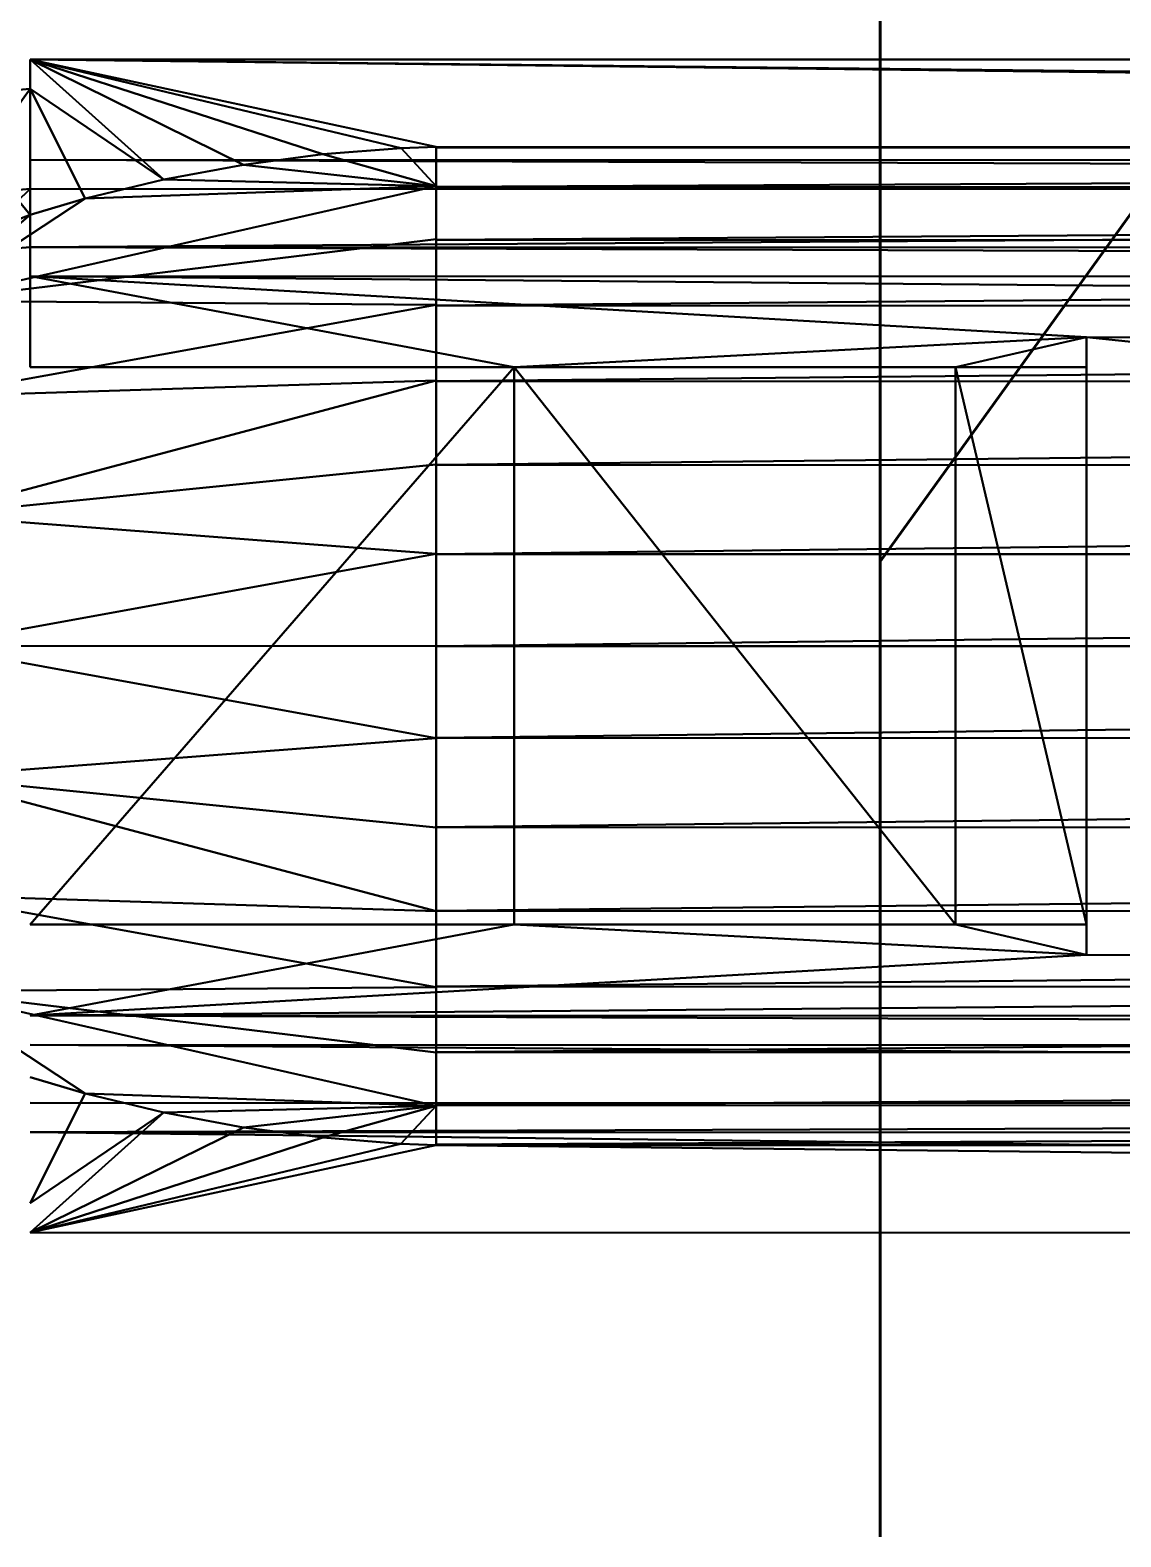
# Model space of a CAD drawing. Header units: inches. Extents: x 0 to 46333, y 12439 to 30520.
# Drawn here: x 13317 to 13391.5, y 17441 to 17544 of the extents above; entities that cross this region are included whole.
import ezdxf

# ---------------------------------------------------------------- set-up
doc = ezdxf.new("R2010")
doc.units = ezdxf.units.IN
doc.header["$MEASUREMENT"] = 0
doc.layers.add('DLX_FL1_LUM', color=7, linetype='Continuous', true_color=0xffd400)
doc.layers.add('TEXT', color=2, linetype='Continuous', lineweight=0)
doc.layers.add('v.p', color=7, linetype='Continuous')
doc.styles.add('ROMANS', font='romans.shx', dxfattribs={"width": 0.7, "height": 2.5})

# ---------------------------------------------------------------- blocks, each defined once
blk = doc.blocks.new('first floor civil')
at = {"layer": 'TEXT', "color": 9, "style": 'ROMANS', "width": 0.8}
blk.add_text('KITCHEN', height=200, dxfattribs=at).set_placement((596062.81, 123336.17))

msp = doc.modelspace()

# ---------------------------------------------------------------- linework, layer by layer
at = {"layer": 'DLX_FL1_LUM'}
for points in [[(13317.03, 17542.04, 0), (13896.37, 17535.16, 0)], [(13896.37, 17542.02, 0), (13317.03, 17542.04, 0)], [(13896.37, 17535.16, 0), (13317.03, 17542.04, 0)], [(13317.03, 17542.04, 0), (13317.03, 17535.18, 0)], [(13317.03, 17542.04, 0), (13317.03, 17540.03, 0)], [(13317.03, 17535.18, 0), (13317.03, 17542.04, 0)], [(13868.63, 17536.04, 0), (13317.03, 17542.04, 0)], [(13317.03, 17542.04, 0), (13896.37, 17542.02, 0)], [(13342.37, 17535.96, 0), (13317.03, 17542.04, 0)], [(13317.03, 17542.04, 0), (13344.77, 17536.06, 0)], [(13317.03, 17540.03, 0), (13317.03, 17542.04, 0)], [(13317.03, 17542.04, 0), (13326.16, 17533.83, 0)], [(13344.77, 17536.06, 0), (13317.03, 17542.04, 0)], [(13317.03, 17542.04, 0), (13868.63, 17536.04, 0)], [(13337.02, 17535.55, 0), (13317.03, 17542.04, 0)], [(13317.03, 17542.04, 0), (13342.37, 17535.96, 0)], [(13331.59, 17534.84, 0), (13317.03, 17542.04, 0)], [(13317.03, 17542.04, 0), (13337.02, 17535.55, 0)], [(13326.16, 17533.83, 0), (13317.03, 17542.04, 0)], [(13317.03, 17542.04, 0), (13331.59, 17534.84, 0)], [(13317.03, 17540.03, 0), (13310.41, 17539.45, 0)], [(13310.41, 17539.45, 0), (13317.03, 17540.03, 0)], [(13317.03, 17540.03, 0), (13311.77, 17532.73, 0)], [(13311.77, 17532.73, 0), (13317.03, 17540.03, 0)], [(13317.03, 17535.18, 0), (13317.03, 17540.03, 0)], [(13317.03, 17540.03, 0), (13317.03, 17533.18, 0)], [(13317.03, 17540.03, 0), (13317.03, 17535.18, 0)], [(13317.03, 17533.18, 0), (13317.03, 17540.03, 0)], [(13317.03, 17540.03, 0), (13317.03, 17531.42, 0)], [(13326.16, 17533.83, 0), (13317.03, 17540.03, 0)], [(13317.03, 17531.42, 0), (13317.03, 17540.03, 0)], [(13317.03, 17540.03, 0), (13320.79, 17532.53, 0)], [(13320.79, 17532.53, 0), (13317.03, 17540.03, 0)], [(13317.03, 17540.03, 0), (13326.16, 17533.83, 0)], [(13317.03, 17531.42, 0), (13310.41, 17539.45, 0)], [(13310.41, 17539.45, 0), (13317.03, 17531.42, 0)], [(13342.37, 17535.96, 0), (13337.02, 17535.55, 0)], [(13337.02, 17535.55, 0), (13342.37, 17535.96, 0)], [(13344.77, 17536.06, 0), (13342.37, 17535.96, 0)], [(13342.37, 17535.96, 0), (13344.77, 17536.06, 0)], [(13344.77, 17533.37, 0), (13342.37, 17535.96, 0)], [(13342.37, 17535.96, 0), (13344.77, 17533.37, 0)], [(13344.77, 17533.37, 0), (13344.77, 17536.06, 0)], [(13344.77, 17536.06, 0), (13344.77, 17536.02, 0)], [(13868.63, 17536.04, 0), (13344.77, 17536.06, 0)], [(13344.77, 17536.06, 0), (13868.63, 17536.04, 0)], [(13344.77, 17536.02, 0), (13344.77, 17536.06, 0)], [(13344.77, 17536.06, 0), (13344.77, 17533.37, 0)], [(13344.77, 17536.02, 0), (13868.63, 17536.04, 0)], [(13868.63, 17536.04, 0), (13344.77, 17536.02, 0)], [(13344.77, 17536.02, 0), (13344.77, 17533.37, 0)], [(13344.77, 17533.37, 0), (13344.77, 17536.02, 0)], [(13344.77, 17536.02, 0), (13344.77, 17533.33, 0)], [(13868.63, 17536, 0), (13344.77, 17536.02, 0)], [(13344.77, 17536.02, 0), (13868.63, 17536, 0)], [(13344.77, 17533.33, 0), (13344.77, 17536.02, 0)], [(13344.77, 17533.33, 0), (13868.63, 17536, 0)], [(13868.63, 17536, 0), (13344.77, 17533.33, 0)], [(13317.03, 17535.18, 0), (13896.37, 17535.16, 0)], [(13317.03, 17533.18, 0), (13317.03, 17535.18, 0)], [(13317.03, 17535.18, 0), (13896.37, 17533.16, 0)], [(13896.37, 17535.16, 0), (13317.03, 17535.18, 0)], [(13896.37, 17533.16, 0), (13317.03, 17535.18, 0)], [(13317.03, 17535.18, 0), (13317.03, 17533.18, 0)], [(13331.59, 17534.84, 0), (13326.16, 17533.83, 0)], [(13326.16, 17533.83, 0), (13331.59, 17534.84, 0)], [(13337.02, 17535.55, 0), (13331.59, 17534.84, 0)], [(13331.59, 17534.84, 0), (13337.02, 17535.55, 0)], [(13331.59, 17534.84, 0), (13344.77, 17533.37, 0)], [(13344.77, 17533.37, 0), (13331.59, 17534.84, 0)], [(13337.02, 17535.55, 0), (13344.77, 17533.37, 0)], [(13344.77, 17533.37, 0), (13337.02, 17535.55, 0)], [(13326.16, 17533.83, 0), (13320.79, 17532.53, 0)], [(13320.79, 17532.53, 0), (13326.16, 17533.83, 0)], [(13326.16, 17533.83, 0), (13344.77, 17533.37, 0)], [(13344.77, 17533.37, 0), (13326.16, 17533.83, 0)], [(13344.77, 17533.37, 0), (13310.15, 17525.53, 0)], [(13310.15, 17525.53, 0), (13344.77, 17533.37, 0)], [(13317.03, 17533.18, 0), (13311.77, 17532.73, 0)], [(13311.77, 17532.73, 0), (13317.03, 17533.18, 0)], [(13312.55, 17528.84, 0), (13317.03, 17533.18, 0)], [(13317.03, 17533.18, 0), (13312.55, 17528.84, 0)], [(13317.03, 17533.18, 0), (13896.37, 17533.16, 0)], [(13896.37, 17533.16, 0), (13317.03, 17533.18, 0)], [(13317.03, 17533.18, 0), (13317.03, 17529.21, 0)], [(13317.03, 17529.21, 0), (13317.03, 17533.18, 0)], [(13317.03, 17529.21, 0), (13896.37, 17533.16, 0)], [(13896.37, 17533.16, 0), (13317.03, 17529.21, 0)], [(13320.79, 17532.53, 0), (13344.77, 17533.37, 0)], [(13344.77, 17533.37, 0), (13320.79, 17532.53, 0)], [(13344.77, 17533.33, 0), (13344.77, 17533.37, 0)], [(13344.77, 17533.37, 0), (13344.77, 17533.33, 0)], [(13344.77, 17529.74, 0), (13344.77, 17533.37, 0)], [(13344.77, 17533.37, 0), (13344.77, 17529.74, 0)], [(13344.77, 17529.74, 0), (13344.77, 17533.33, 0)], [(13344.77, 17533.33, 0), (13344.77, 17529.7, 0)], [(13344.77, 17533.33, 0), (13344.77, 17529.74, 0)], [(13868.63, 17533.31, 0), (13344.77, 17533.33, 0)], [(13344.77, 17533.33, 0), (13868.63, 17533.31, 0)], [(13344.77, 17529.7, 0), (13344.77, 17533.33, 0)], [(13344.77, 17529.7, 0), (13868.63, 17533.31, 0)], [(13868.63, 17533.31, 0), (13344.77, 17529.7, 0)], [(13310.15, 17525.53, 0), (13320.79, 17532.53, 0)], [(13320.79, 17532.53, 0), (13310.15, 17525.53, 0)], [(13320.79, 17532.53, 0), (13317.03, 17531.42, 0)], [(13317.03, 17531.42, 0), (13320.79, 17532.53, 0)], [(13317.03, 17531.42, 0), (13305.75, 17527.06, 0)], [(13305.75, 17527.06, 0), (13317.03, 17531.42, 0)], [(13317.03, 17531.42, 0), (13310.15, 17525.53, 0)], [(13310.15, 17525.53, 0), (13317.03, 17531.42, 0)], [(13310.15, 17525.53, 0), (13344.77, 17529.74, 0)], [(13344.77, 17529.74, 0), (13310.15, 17525.53, 0)], [(13344.77, 17529.7, 0), (13344.77, 17529.74, 0)], [(13344.77, 17529.74, 0), (13344.77, 17529.7, 0)], [(13344.77, 17525.26, 0), (13344.77, 17529.74, 0)], [(13344.77, 17529.74, 0), (13344.77, 17525.26, 0)], [(13344.77, 17525.26, 0), (13344.77, 17529.7, 0)], [(13344.77, 17529.7, 0), (13344.77, 17525.22, 0)], [(13344.77, 17529.7, 0), (13344.77, 17525.26, 0)], [(13868.63, 17529.68, 0), (13344.77, 17529.7, 0)], [(13344.77, 17529.7, 0), (13868.63, 17529.68, 0)], [(13344.77, 17525.22, 0), (13344.77, 17529.7, 0)], [(13344.77, 17525.22, 0), (13868.63, 17529.68, 0)], [(13868.63, 17529.68, 0), (13344.77, 17525.22, 0)], [(13312.55, 17528.84, 0), (13317.03, 17529.21, 0)], [(13317.03, 17529.21, 0), (13312.55, 17528.84, 0)], [(13317.03, 17527.21, 0), (13317.03, 17529.21, 0)], [(13317.03, 17529.21, 0), (13317.03, 17520.99, 0)], [(13896.37, 17527.18, 0), (13317.03, 17529.21, 0)], [(13317.03, 17529.21, 0), (13317.03, 17527.21, 0)], [(13896.37, 17529.19, 0), (13317.03, 17529.21, 0)], [(13317.03, 17529.21, 0), (13896.37, 17527.18, 0)], [(13317.03, 17529.21, 0), (13896.37, 17529.19, 0)], [(13317.03, 17520.99, 0), (13317.03, 17529.21, 0)], [(13389.19, 17523.04, 0), (13317.03, 17527.21, 0)], [(13317.03, 17527.21, 0), (13350.1, 17520.99, 0)], [(13350.1, 17520.99, 0), (13317.03, 17527.21, 0)], [(13317.03, 17527.21, 0), (13317.03, 17520.99, 0)], [(13896.37, 17527.18, 0), (13317.03, 17527.21, 0)], [(13317.03, 17527.21, 0), (13794.14, 17523.03, 0)], [(13794.14, 17523.03, 0), (13317.03, 17527.21, 0)], [(13317.03, 17527.21, 0), (13389.19, 17523.04, 0)], [(13317.03, 17520.99, 0), (13317.03, 17527.21, 0)], [(13317.03, 17527.21, 0), (13896.37, 17527.18, 0)], [(13344.77, 17525.26, 0), (13310.15, 17525.53, 0)], [(13310.15, 17525.53, 0), (13344.77, 17525.26, 0)], [(13310.15, 17518.99, 0), (13344.77, 17525.26, 0)], [(13344.77, 17525.26, 0), (13310.15, 17518.99, 0)], [(13344.77, 17525.22, 0), (13344.77, 17525.26, 0)], [(13344.77, 17525.26, 0), (13344.77, 17525.22, 0)], [(13344.77, 17520.08, 0), (13344.77, 17525.26, 0)], [(13344.77, 17525.26, 0), (13344.77, 17520.08, 0)], [(13344.77, 17520.08, 0), (13344.77, 17525.22, 0)], [(13344.77, 17525.22, 0), (13344.77, 17520.05, 0)], [(13344.77, 17525.22, 0), (13344.77, 17520.08, 0)], [(13868.63, 17525.2, 0), (13344.77, 17525.22, 0)], [(13344.77, 17525.22, 0), (13868.63, 17525.2, 0)], [(13344.77, 17520.05, 0), (13344.77, 17525.22, 0)], [(13344.77, 17520.05, 0), (13868.63, 17525.2, 0)], [(13868.63, 17525.2, 0), (13344.77, 17520.05, 0)], [(13350.1, 17520.99, 0), (13389.19, 17523.04, 0)], [(13389.19, 17523.04, 0), (13350.1, 17520.99, 0)], [(13380.24, 17520.99, 0), (13389.19, 17523.04, 0)], [(13389.19, 17523.04, 0), (13380.24, 17520.99, 0)], [(13389.19, 17523.04, 0), (13389.19, 17520.99, 0)], [(13389.19, 17480.84, 0), (13389.19, 17523.04, 0)], [(13389.19, 17523.04, 0), (13389.19, 17480.84, 0)], [(13794.13, 17480.82, 0), (13389.19, 17523.04, 0)], [(13794.14, 17523.03, 0), (13389.19, 17523.04, 0)], [(13389.19, 17523.04, 0), (13794.13, 17480.82, 0)], [(13389.19, 17520.99, 0), (13389.19, 17523.04, 0)], [(13389.19, 17523.04, 0), (13794.14, 17523.03, 0)], [(13350.1, 17520.99, 0), (13317.02, 17482.9, 0)], [(13317.02, 17482.9, 0), (13350.1, 17520.99, 0)], [(13317.03, 17520.99, 0), (13350.1, 17520.99, 0)], [(13350.1, 17520.99, 0), (13317.03, 17520.99, 0)], [(13350.1, 17520.99, 0), (13380.24, 17520.99, 0)], [(13350.1, 17482.9, 0), (13350.1, 17520.99, 0)], [(13350.1, 17520.99, 0), (13380.24, 17520.99, 0)], [(13380.24, 17520.99, 0), (13350.1, 17520.99, 0)], [(13350.1, 17520.99, 0), (13380.24, 17520.99, 0)], [(13380.24, 17520.99, 0), (13350.1, 17520.99, 0)], [(13350.1, 17520.99, 0), (13350.1, 17520.99, 0)], [(13350.1, 17482.9, 0), (13350.1, 17520.99, 0)], [(13350.1, 17520.99, 0), (13350.1, 17520.99, 0)], [(13350.1, 17520.99, 0), (13350.1, 17482.9, 0)], [(13350.1, 17482.9, 0), (13350.1, 17520.99, 0)], [(13350.1, 17520.99, 0), (13350.1, 17482.9, 0)], [(13350.1, 17520.99, 0), (13380.24, 17482.9, 0)], [(13380.24, 17520.99, 0), (13350.1, 17520.99, 0)], [(13380.24, 17482.9, 0), (13350.1, 17520.99, 0)], [(13350.1, 17520.99, 0), (13350.1, 17482.9, 0)], [(13389.19, 17482.9, 0), (13380.24, 17520.99, 0)], [(13380.24, 17520.99, 0), (13380.24, 17482.9, 0)], [(13389.19, 17520.99, 0), (13380.24, 17520.99, 0)], [(13380.24, 17520.99, 0), (13389.19, 17482.9, 0)], [(13380.24, 17520.99, 0), (13389.19, 17520.99, 0)], [(13380.24, 17520.99, 0), (13380.24, 17482.9, 0)], [(13380.24, 17482.9, 0), (13380.24, 17520.99, 0)], [(13380.24, 17520.99, 0), (13380.24, 17482.9, 0)], [(13380.24, 17482.9, 0), (13380.24, 17520.99, 0)], [(13380.24, 17520.99, 0), (13380.24, 17520.99, 0)], [(13380.24, 17520.99, 0), (13380.24, 17520.99, 0)], [(13380.24, 17482.9, 0), (13380.24, 17520.99, 0)], [(13389.19, 17482.9, 0), (13389.19, 17520.99, 0)], [(13389.19, 17520.99, 0), (13389.19, 17482.9, 0)], [(13389.19, 17480.84, 0), (13389.19, 17520.99, 0)], [(13389.19, 17520.99, 0), (13389.19, 17480.84, 0)], [(13344.77, 17520.08, 0), (13310.15, 17518.99, 0)], [(13310.15, 17510.88, 0), (13344.77, 17520.08, 0)], [(13310.15, 17518.99, 0), (13344.77, 17520.08, 0)], [(13344.77, 17520.08, 0), (13310.15, 17510.88, 0)], [(13344.77, 17520.05, 0), (13344.77, 17520.08, 0)], [(13344.77, 17520.08, 0), (13344.77, 17520.05, 0)], [(13344.77, 17514.35, 0), (13344.77, 17520.08, 0)], [(13344.77, 17520.08, 0), (13344.77, 17514.35, 0)], [(13344.77, 17514.35, 0), (13344.77, 17520.05, 0)], [(13344.77, 17520.05, 0), (13344.77, 17514.33, 0)], [(13344.77, 17520.05, 0), (13344.77, 17514.35, 0)], [(13868.63, 17520.03, 0), (13344.77, 17520.05, 0)], [(13344.77, 17520.05, 0), (13868.63, 17520.03, 0)], [(13344.77, 17514.33, 0), (13344.77, 17520.05, 0)], [(13344.77, 17514.33, 0), (13868.63, 17520.03, 0)], [(13868.63, 17520.03, 0), (13344.77, 17514.33, 0)], [(13310.15, 17510.88, 0), (13344.77, 17514.35, 0)], [(13344.77, 17514.35, 0), (13310.15, 17510.88, 0)], [(13344.77, 17514.33, 0), (13344.77, 17514.35, 0)], [(13344.77, 17514.35, 0), (13344.77, 17514.33, 0)], [(13344.77, 17508.24, 0), (13344.77, 17514.35, 0)], [(13344.77, 17514.35, 0), (13344.77, 17508.24, 0)], [(13344.77, 17508.24, 0), (13344.77, 17514.33, 0)], [(13344.77, 17514.33, 0), (13344.77, 17508.23, 0)], [(13344.77, 17514.33, 0), (13344.77, 17508.24, 0)], [(13868.63, 17514.31, 0), (13344.77, 17514.33, 0)], [(13344.77, 17514.33, 0), (13868.63, 17514.31, 0)], [(13344.77, 17508.23, 0), (13344.77, 17514.33, 0)], [(13344.77, 17508.23, 0), (13868.63, 17514.31, 0)], [(13868.63, 17514.31, 0), (13344.77, 17508.23, 0)], [(13344.77, 17508.24, 0), (13310.15, 17510.88, 0)], [(13310.15, 17510.88, 0), (13344.77, 17508.24, 0)], [(13310.14, 17501.95, 0), (13344.77, 17508.24, 0)], [(13344.77, 17508.24, 0), (13310.14, 17501.95, 0)], [(13344.77, 17501.94, 0), (13344.77, 17508.24, 0)], [(13344.77, 17508.24, 0), (13344.77, 17508.23, 0)], [(13344.77, 17508.23, 0), (13344.77, 17508.24, 0)], [(13344.77, 17508.24, 0), (13344.77, 17501.94, 0)], [(13344.77, 17508.23, 0), (13344.77, 17501.94, 0)], [(13344.77, 17501.94, 0), (13344.77, 17508.23, 0)], [(13344.77, 17508.23, 0), (13344.77, 17501.94, 0)], [(13868.63, 17508.21, 0), (13344.77, 17508.23, 0)], [(13344.77, 17508.23, 0), (13868.63, 17508.21, 0)], [(13344.77, 17501.94, 0), (13344.77, 17508.23, 0)], [(13344.77, 17501.94, 0), (13868.63, 17508.21, 0)], [(13868.63, 17508.21, 0), (13344.77, 17501.94, 0)], [(13310.14, 17501.95, 0), (13344.77, 17495.65, 0)], [(13344.77, 17495.65, 0), (13310.14, 17501.95, 0)], [(13310.14, 17501.95, 0), (13344.77, 17501.94, 0)], [(13344.77, 17501.94, 0), (13310.14, 17501.95, 0)], [(13344.77, 17495.65, 0), (13344.77, 17501.94, 0)], [(13344.77, 17501.94, 0), (13344.77, 17495.66, 0)], [(13344.77, 17501.94, 0), (13344.77, 17501.94, 0)], [(13344.77, 17501.94, 0), (13344.77, 17495.66, 0)], [(13344.77, 17495.66, 0), (13344.77, 17501.94, 0)], [(13344.77, 17501.94, 0), (13344.77, 17501.94, 0)], [(13344.77, 17501.94, 0), (13344.77, 17495.65, 0)], [(13868.63, 17501.92, 0), (13344.77, 17501.94, 0)], [(13344.77, 17501.94, 0), (13868.63, 17501.92, 0)], [(13344.77, 17495.66, 0), (13344.77, 17501.94, 0)], [(13344.77, 17495.66, 0), (13868.63, 17501.92, 0)], [(13868.63, 17501.92, 0), (13344.77, 17495.66, 0)], [(13344.77, 17495.65, 0), (13310.14, 17493.01, 0)], [(13310.14, 17493.01, 0), (13344.77, 17495.65, 0)], [(13344.77, 17495.66, 0), (13344.76, 17489.56, 0)], [(13344.76, 17489.56, 0), (13344.77, 17495.66, 0)], [(13344.76, 17489.54, 0), (13344.77, 17495.65, 0)], [(13344.77, 17495.65, 0), (13344.76, 17489.56, 0)], [(13344.76, 17489.56, 0), (13344.77, 17495.65, 0)], [(13344.77, 17495.65, 0), (13344.76, 17489.54, 0)], [(13344.76, 17489.56, 0), (13868.63, 17495.64, 0)], [(13868.63, 17495.64, 0), (13344.76, 17489.56, 0)], [(13344.77, 17495.65, 0), (13344.77, 17495.66, 0)], [(13344.77, 17495.66, 0), (13344.77, 17495.65, 0)], [(13868.63, 17495.64, 0), (13344.77, 17495.66, 0)], [(13344.77, 17495.66, 0), (13868.63, 17495.64, 0)], [(13310.14, 17493.01, 0), (13344.76, 17483.81, 0)], [(13310.14, 17493.01, 0), (13344.76, 17489.54, 0)], [(13344.76, 17483.81, 0), (13310.14, 17493.01, 0)], [(13344.76, 17489.54, 0), (13310.14, 17493.01, 0)], [(13344.76, 17489.54, 0), (13344.76, 17489.56, 0)], [(13344.76, 17489.56, 0), (13344.76, 17483.84, 0)], [(13344.76, 17489.56, 0), (13344.76, 17489.54, 0)], [(13868.63, 17489.54, 0), (13344.76, 17489.56, 0)], [(13344.76, 17489.56, 0), (13868.63, 17489.54, 0)], [(13344.76, 17483.84, 0), (13344.76, 17489.56, 0)], [(13344.76, 17483.81, 0), (13344.76, 17489.54, 0)], [(13344.76, 17489.54, 0), (13344.76, 17483.84, 0)], [(13344.76, 17483.84, 0), (13344.76, 17489.54, 0)], [(13344.76, 17489.54, 0), (13344.76, 17483.81, 0)], [(13344.76, 17483.84, 0), (13868.63, 17489.54, 0)], [(13868.63, 17489.54, 0), (13344.76, 17483.84, 0)], [(13344.76, 17483.81, 0), (13310.14, 17484.9, 0)], [(13344.76, 17478.63, 0), (13310.14, 17484.9, 0)], [(13310.14, 17484.9, 0), (13344.76, 17483.81, 0)], [(13310.14, 17484.9, 0), (13344.76, 17478.63, 0)], [(13344.76, 17483.81, 0), (13344.76, 17483.84, 0)], [(13344.76, 17483.84, 0), (13344.76, 17478.66, 0)], [(13344.76, 17483.84, 0), (13344.76, 17483.81, 0)], [(13868.63, 17483.82, 0), (13344.76, 17483.84, 0)], [(13344.76, 17483.84, 0), (13868.63, 17483.82, 0)], [(13344.76, 17478.66, 0), (13344.76, 17483.84, 0)], [(13344.76, 17478.66, 0), (13868.63, 17483.82, 0)], [(13868.63, 17483.82, 0), (13344.76, 17478.66, 0)], [(13344.76, 17478.63, 0), (13344.76, 17483.81, 0)], [(13344.76, 17483.81, 0), (13344.76, 17478.66, 0)], [(13344.76, 17478.66, 0), (13344.76, 17483.81, 0)], [(13344.76, 17483.81, 0), (13344.76, 17478.63, 0)], [(13350.1, 17482.9, 0), (13317.02, 17476.68, 0)], [(13317.02, 17476.68, 0), (13350.1, 17482.9, 0)], [(13350.1, 17482.9, 0), (13317.02, 17482.9, 0)], [(13317.02, 17482.9, 0), (13350.1, 17482.9, 0)], [(13350.1, 17482.9, 0), (13389.19, 17480.84, 0)], [(13380.24, 17482.9, 0), (13350.1, 17482.9, 0)], [(13389.19, 17480.84, 0), (13350.1, 17482.9, 0)], [(13350.1, 17482.9, 0), (13350.1, 17482.9, 0)], [(13380.24, 17482.9, 0), (13350.1, 17482.9, 0)], [(13350.1, 17482.9, 0), (13350.1, 17482.9, 0)], [(13350.1, 17482.9, 0), (13380.24, 17482.9, 0)], [(13380.24, 17482.9, 0), (13350.1, 17482.9, 0)], [(13350.1, 17482.9, 0), (13380.24, 17482.9, 0)], [(13350.1, 17482.9, 0), (13380.24, 17482.9, 0)], [(13380.24, 17482.9, 0), (13389.19, 17482.9, 0)], [(13380.24, 17482.9, 0), (13389.19, 17480.84, 0)], [(13389.19, 17482.9, 0), (13380.24, 17482.9, 0)], [(13389.19, 17480.84, 0), (13380.24, 17482.9, 0)], [(13380.24, 17482.9, 0), (13380.24, 17482.9, 0)], [(13380.24, 17482.9, 0), (13380.24, 17482.9, 0)], [(13389.19, 17482.9, 0), (13389.19, 17480.84, 0)], [(13389.19, 17480.84, 0), (13389.19, 17482.9, 0)], [(13317.02, 17476.68, 0), (13389.19, 17480.84, 0)], [(13389.19, 17480.84, 0), (13317.02, 17476.68, 0)], [(13317.02, 17476.68, 0), (13794.13, 17480.82, 0)], [(13794.13, 17480.82, 0), (13317.02, 17476.68, 0)], [(13389.19, 17480.84, 0), (13794.13, 17480.82, 0)], [(13794.13, 17480.82, 0), (13389.19, 17480.84, 0)], [(13310.14, 17478.36, 0), (13344.76, 17478.63, 0)], [(13344.76, 17478.63, 0), (13310.14, 17478.36, 0)], [(13310.14, 17478.36, 0), (13344.76, 17474.15, 0)], [(13344.76, 17470.52, 0), (13310.14, 17478.36, 0)], [(13310.14, 17478.36, 0), (13344.76, 17470.52, 0)], [(13320.79, 17471.36, 0), (13310.14, 17478.36, 0)], [(13310.14, 17478.36, 0), (13320.79, 17471.36, 0)], [(13344.76, 17474.15, 0), (13310.14, 17478.36, 0)], [(13344.76, 17478.63, 0), (13344.76, 17478.66, 0)], [(13344.76, 17478.66, 0), (13344.76, 17474.19, 0)], [(13344.76, 17478.66, 0), (13344.76, 17478.63, 0)], [(13868.63, 17478.64, 0), (13344.76, 17478.66, 0)], [(13344.76, 17478.66, 0), (13868.63, 17478.64, 0)], [(13344.76, 17474.19, 0), (13344.76, 17478.66, 0)], [(13344.76, 17474.19, 0), (13868.63, 17478.64, 0)], [(13868.63, 17478.64, 0), (13344.76, 17474.19, 0)], [(13344.76, 17474.15, 0), (13344.76, 17478.63, 0)], [(13344.76, 17478.63, 0), (13344.76, 17474.19, 0)], [(13344.76, 17474.19, 0), (13344.76, 17478.63, 0)], [(13344.76, 17478.63, 0), (13344.76, 17474.15, 0)], [(13317.02, 17476.68, 0), (13896.37, 17476.66, 0)], [(13896.37, 17476.66, 0), (13317.02, 17476.68, 0)], [(13317.02, 17476.68, 0), (13896.37, 17474.66, 0)], [(13896.37, 17474.66, 0), (13317.02, 17476.68, 0)], [(13896.37, 17474.66, 0), (13317.02, 17474.68, 0)], [(13317.02, 17474.68, 0), (13896.37, 17470.69, 0)], [(13317.02, 17474.68, 0), (13896.37, 17474.66, 0)], [(13896.37, 17470.69, 0), (13317.02, 17474.68, 0)], [(13344.76, 17474.19, 0), (13344.76, 17474.15, 0)], [(13344.76, 17474.15, 0), (13344.76, 17474.19, 0)], [(13344.76, 17474.19, 0), (13344.76, 17470.55, 0)], [(13868.63, 17474.17, 0), (13344.76, 17474.19, 0)], [(13344.76, 17474.19, 0), (13868.63, 17474.17, 0)], [(13344.76, 17470.55, 0), (13344.76, 17474.19, 0)], [(13344.76, 17470.55, 0), (13868.63, 17474.17, 0)], [(13868.63, 17474.17, 0), (13344.76, 17470.55, 0)], [(13344.76, 17470.55, 0), (13344.76, 17474.15, 0)], [(13344.76, 17474.15, 0), (13344.76, 17470.55, 0)], [(13344.76, 17470.52, 0), (13344.76, 17474.15, 0)], [(13344.76, 17474.15, 0), (13344.76, 17470.52, 0)], [(13317.02, 17472.47, 0), (13320.79, 17471.36, 0)], [(13320.79, 17471.36, 0), (13317.02, 17472.47, 0)], [(13320.79, 17471.36, 0), (13317.02, 17463.86, 0)], [(13317.02, 17463.86, 0), (13320.79, 17471.36, 0)], [(13320.79, 17471.36, 0), (13326.15, 17470.06, 0)], [(13320.79, 17471.36, 0), (13344.76, 17470.52, 0)], [(13326.15, 17470.06, 0), (13320.79, 17471.36, 0)], [(13344.76, 17470.52, 0), (13320.79, 17471.36, 0)], [(13317.02, 17470.71, 0), (13896.37, 17470.69, 0)], [(13896.37, 17470.69, 0), (13317.02, 17470.71, 0)], [(13317.02, 17468.71, 0), (13896.37, 17470.69, 0)], [(13896.37, 17470.69, 0), (13317.02, 17468.71, 0)], [(13326.15, 17470.06, 0), (13317.02, 17461.85, 0)], [(13317.02, 17463.86, 0), (13326.15, 17470.06, 0)], [(13326.15, 17470.06, 0), (13317.02, 17463.86, 0)], [(13317.02, 17461.85, 0), (13326.15, 17470.06, 0)], [(13326.15, 17470.06, 0), (13344.76, 17470.52, 0)], [(13344.76, 17470.52, 0), (13326.15, 17470.06, 0)], [(13326.15, 17470.06, 0), (13331.59, 17469.04, 0)], [(13331.59, 17469.04, 0), (13326.15, 17470.06, 0)], [(13331.59, 17469.04, 0), (13344.76, 17470.52, 0)], [(13344.76, 17470.52, 0), (13331.59, 17469.04, 0)], [(13337.02, 17468.34, 0), (13344.76, 17470.52, 0)], [(13344.76, 17470.52, 0), (13337.02, 17468.34, 0)], [(13342.36, 17467.92, 0), (13344.76, 17470.52, 0)], [(13344.76, 17470.52, 0), (13342.36, 17467.92, 0)], [(13344.76, 17470.52, 0), (13344.76, 17470.55, 0)], [(13344.76, 17470.55, 0), (13344.76, 17467.86, 0)], [(13344.76, 17470.55, 0), (13344.76, 17470.52, 0)], [(13868.63, 17470.53, 0), (13344.76, 17470.55, 0)], [(13344.76, 17470.55, 0), (13868.63, 17470.53, 0)], [(13344.76, 17467.86, 0), (13344.76, 17470.55, 0)], [(13344.76, 17467.86, 0), (13868.63, 17470.53, 0)], [(13868.63, 17470.53, 0), (13344.76, 17467.86, 0)], [(13344.76, 17467.86, 0), (13344.76, 17470.52, 0)], [(13344.76, 17470.52, 0), (13344.76, 17467.86, 0)], [(13344.76, 17467.83, 0), (13344.76, 17470.52, 0)], [(13344.76, 17470.52, 0), (13344.76, 17467.83, 0)], [(13331.59, 17469.04, 0), (13317.02, 17461.85, 0)], [(13317.02, 17461.85, 0), (13331.59, 17469.04, 0)], [(13331.59, 17469.04, 0), (13337.02, 17468.34, 0)], [(13337.02, 17468.34, 0), (13331.59, 17469.04, 0)], [(13317.02, 17468.71, 0), (13896.37, 17461.83, 0)], [(13896.37, 17468.69, 0), (13317.02, 17468.71, 0)], [(13896.37, 17461.83, 0), (13317.02, 17468.71, 0)], [(13317.02, 17468.71, 0), (13896.37, 17468.69, 0)], [(13337.02, 17468.34, 0), (13317.02, 17461.85, 0)], [(13317.02, 17461.85, 0), (13337.02, 17468.34, 0)], [(13342.36, 17467.92, 0), (13317.02, 17461.85, 0)], [(13317.02, 17461.85, 0), (13342.36, 17467.92, 0)], [(13337.02, 17468.34, 0), (13342.36, 17467.92, 0)], [(13342.36, 17467.92, 0), (13337.02, 17468.34, 0)], [(13342.36, 17467.92, 0), (13344.76, 17467.83, 0)], [(13344.76, 17467.83, 0), (13342.36, 17467.92, 0)], [(13344.76, 17467.86, 0), (13344.76, 17467.83, 0)], [(13344.76, 17467.83, 0), (13344.76, 17467.86, 0)], [(13344.76, 17467.86, 0), (13868.63, 17467.84, 0)], [(13868.63, 17467.84, 0), (13344.76, 17467.86, 0)], [(13317.02, 17461.85, 0), (13344.76, 17467.83, 0)], [(13344.76, 17467.83, 0), (13317.02, 17461.85, 0)], [(13868.63, 17467.84, 0), (13344.76, 17467.83, 0)], [(13344.76, 17467.83, 0), (13868.63, 17467.84, 0)], [(13344.76, 17467.83, 0), (13896.37, 17461.83, 0)], [(13896.37, 17461.83, 0), (13344.76, 17467.83, 0)], [(13344.76, 17467.83, 0), (13868.63, 17467.81, 0)], [(13868.63, 17467.81, 0), (13344.76, 17467.83, 0)], [(13317.02, 17461.85, 0), (13896.37, 17461.83, 0)], [(13896.37, 17461.83, 0), (13317.02, 17461.85, 0)]]:
    msp.add_polyline3d(points, dxfattribs=at)

# ---------------------------------------------------------------- block references
at = {"layer": 'v.p', "color": 1, "linetype": 'Continuous'}
msp.add_blockref('first floor civil', (-582715.15, -105895.12), dxfattribs=at)

doc.saveas('drawing.dxf')
